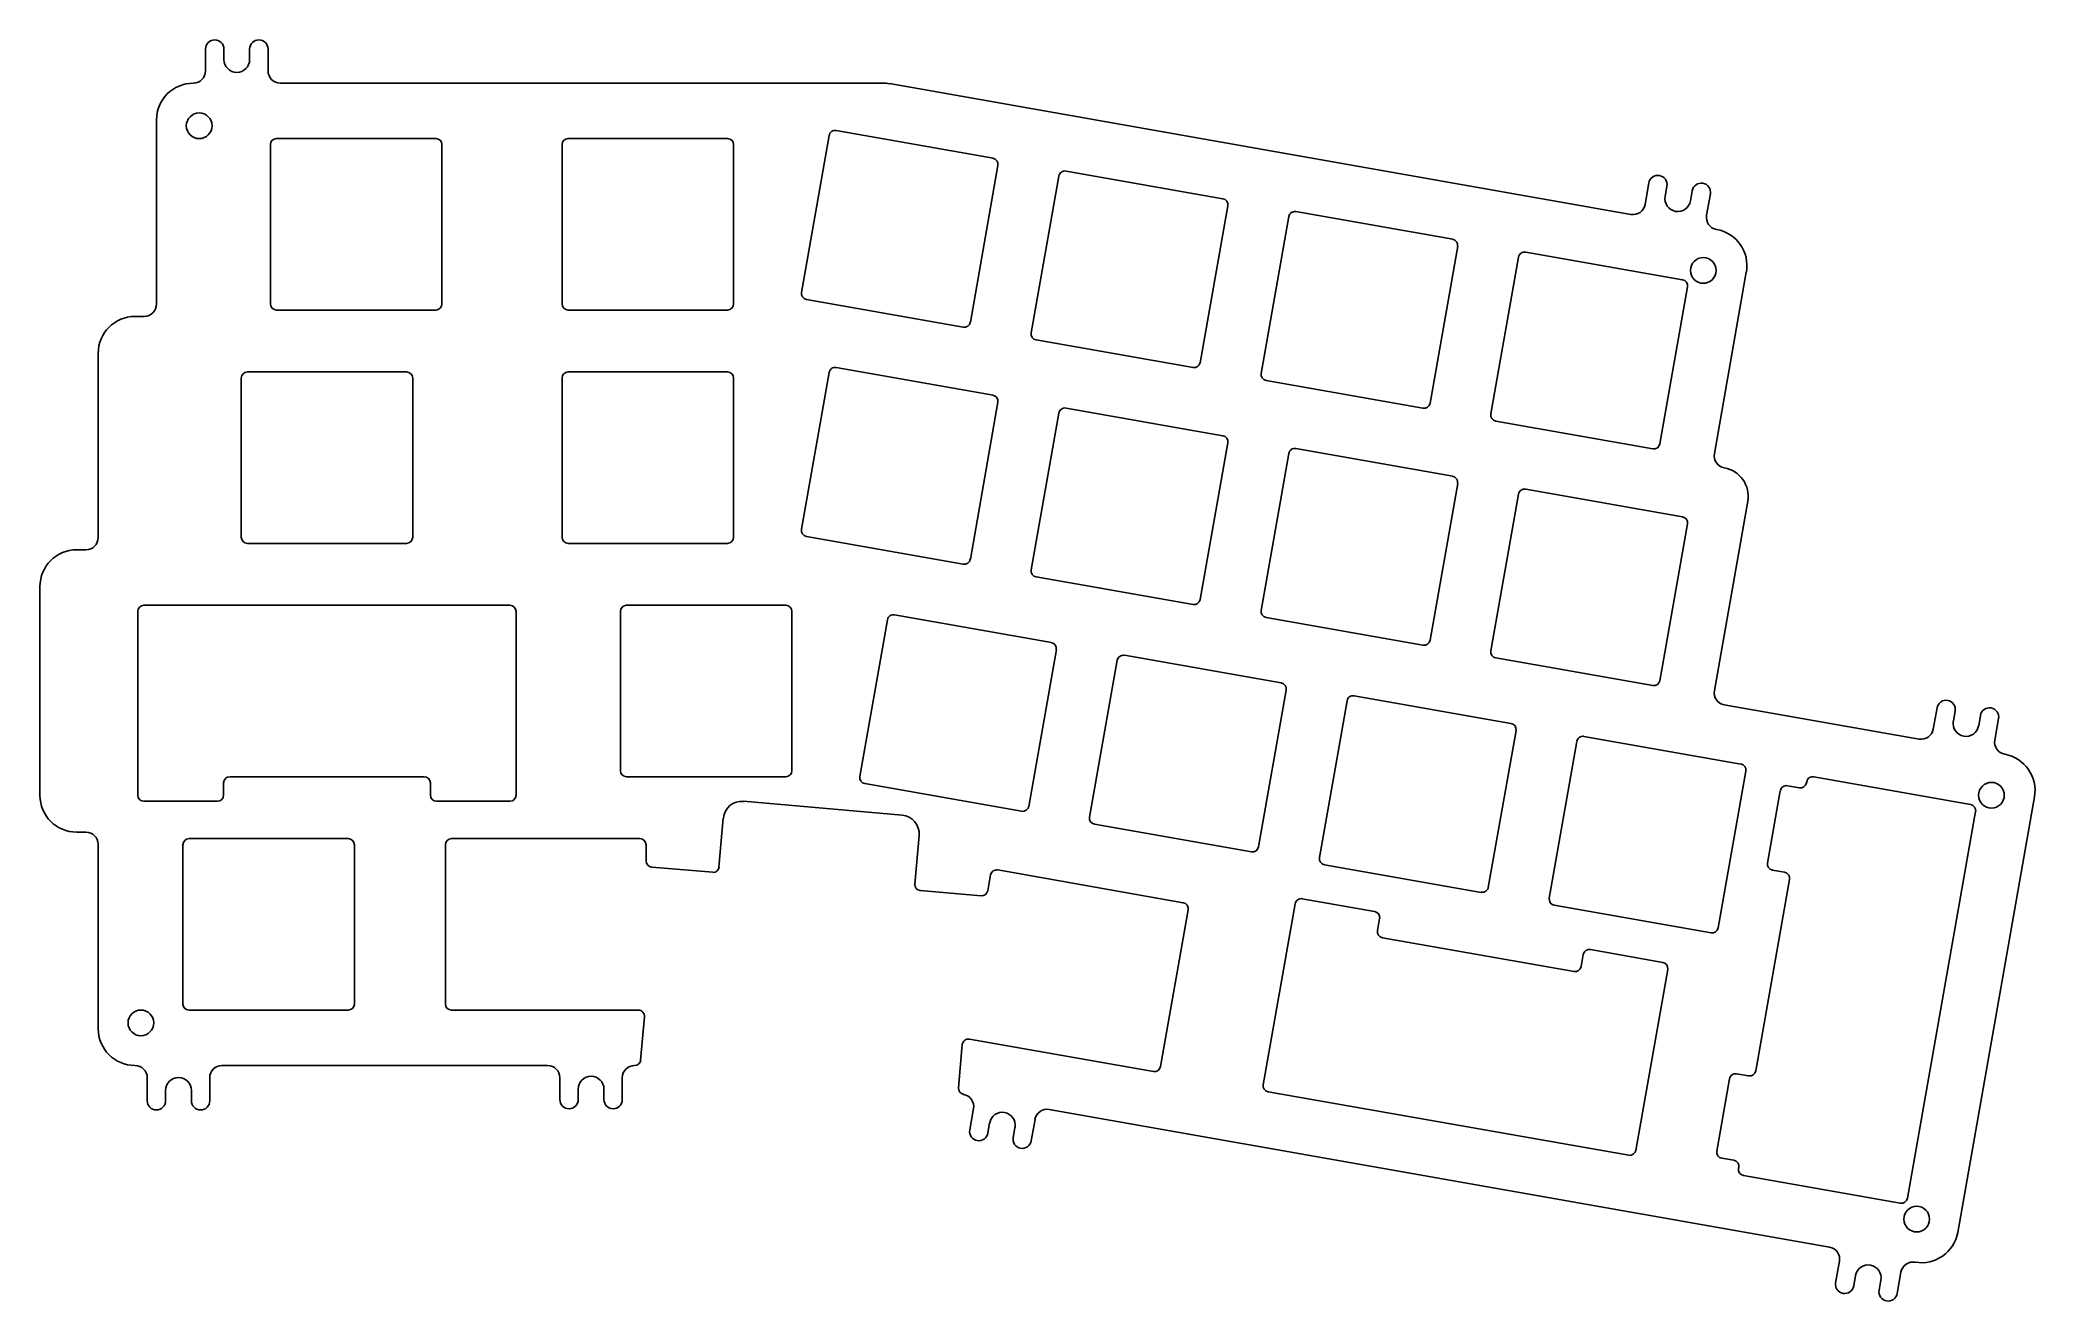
# Model space of a CAD drawing. Header units: millimetres. Extents: x -26 to 137, y -88 to 15.
import ezdxf

# ---------------------------------------------------------------- set-up
doc = ezdxf.new("R2010")
doc.units = ezdxf.units.MM
doc.layers.add('edge cuts plate', color=7, linetype='Continuous', lineweight=25, true_color=0xffffff)

msp = doc.modelspace()

# ---------------------------------------------------------------- linework, layer by layer
at = {"layer": 'edge cuts plate', "linetype": 'Continuous'}
for p, q in [((-12.29, 14.3), (-12.29, 12.52)), ((-7.19, 12.52), (-7.19, 14.3)), ((105.52, 3.37), (105.22, 1.62)), ((110.24, 0.73), (110.55, 2.48)), ((129.05, -39.47), (128.74, -41.22)), ((133.76, -42.1), (134.07, -40.35)), ((-17.05, -69.67), (-17.05, -71.55)), ((-11.95, -71.55), (-11.95, -69.67)), ((16.63, -69.67), (16.63, -71.45)), ((21.73, -71.45), (21.73, -69.67)), ((50.4, -72.18), (50.09, -73.93)), ((55.11, -74.82), (55.42, -73.07)), ((121.08, -84.65), (120.77, -86.4)), ((125.8, -87.28), (126.1, -85.53))]:
    msp.add_line(p, q, dxfattribs=at)
at = {"layer": 'edge cuts plate'}
for p, q in [((-10.79, 13.45), (-10.79, 14.3)), ((-8.69, 13.45), (-8.69, 14.3)), ((-6.19, 11.53), (43.01, 11.53)), ((43.53, 11.48), (104.06, 0.81)), ((-16.29, 8.52), (-16.29, -6.52)), ((-6.5, 7), (6.5, 7)), ((17.31, 7), (30.31, 7)), ((36.35, -5.56), (38.61, 7.25)), ((39.19, 7.65), (51.99, 5.39)), ((-7, -6.5), (-7, 6.5)), ((7, -6.5), (7, 6.5)), ((16.81, -6.5), (16.81, 6.5)), ((30.81, -6.5), (30.81, 6.5)), ((50.14, -7.99), (52.39, 4.81)), ((55.11, -8.86), (57.37, 3.94)), ((57.95, 4.34), (70.75, 2.09)), ((106.85, 2.27), (107, 3.11)), ((108.92, 1.9), (109.07, 2.74)), ((68.9, -11.3), (71.15, 1.51)), ((73.87, -12.17), (76.13, 0.63)), ((76.71, 1.04), (89.51, -1.22)), ((87.66, -14.6), (89.92, -1.8)), ((92.63, -15.48), (94.89, -2.68)), ((95.47, -2.27), (108.27, -4.53)), ((113.48, -3.9), (110.87, -18.72)), ((36.76, -6.14), (49.56, -8.39)), ((106.42, -17.91), (108.68, -5.11)), ((-17.29, -7.52), (-18.05, -7.52)), ((-6.5, -7), (6.5, -7)), ((17.31, -7), (30.31, -7)), ((55.52, -9.44), (68.32, -11.7)), ((-21.05, -25.57), (-21.05, -10.52)), ((-9.38, -25.55), (-9.38, -12.55)), ((-8.88, -12.05), (4.12, -12.05)), ((4.62, -25.55), (4.62, -12.55)), ((16.81, -25.55), (16.81, -12.55)), ((17.31, -12.05), (30.31, -12.05)), ((30.81, -25.55), (30.81, -12.55)), ((36.35, -24.9), (38.61, -12.1)), ((39.19, -11.69), (51.99, -13.95)), ((74.28, -12.75), (87.08, -15.01)), ((50.14, -27.33), (52.39, -14.53)), ((55.11, -28.21), (57.37, -15.41)), ((57.95, -15), (70.75, -17.26)), ((93.04, -16.06), (105.84, -18.32)), ((68.9, -30.64), (71.15, -17.84)), ((73.87, -31.52), (76.13, -18.71)), ((76.71, -18.31), (89.51, -20.57)), ((87.66, -33.95), (89.92, -21.15)), ((92.63, -34.82), (94.89, -22.02)), ((95.47, -21.62), (108.27, -23.87)), ((113.6, -22.61), (110.87, -38.07)), ((-8.88, -26.05), (4.12, -26.05)), ((17.31, -26.05), (30.31, -26.05)), ((36.76, -25.48), (49.56, -27.74)), ((106.42, -37.26), (108.68, -24.45)), ((-22.05, -26.57), (-22.81, -26.57)), ((55.52, -28.79), (68.32, -31.05)), ((-25.81, -46.62), (-25.81, -29.57)), ((-17.82, -31.6), (-17.82, -46.6)), ((12.56, -31.1), (-17.32, -31.1)), ((13.06, -31.6), (13.06, -46.6)), ((21.57, -44.6), (21.57, -31.6)), ((22.07, -31.1), (35.07, -31.1)), ((35.57, -44.6), (35.57, -31.6)), ((41.11, -45.08), (43.37, -32.28)), ((43.95, -31.88), (56.75, -34.13)), ((74.28, -32.1), (87.08, -34.35)), ((54.9, -47.52), (57.16, -34.71)), ((59.87, -48.39), (62.13, -35.59)), ((62.71, -35.18), (75.51, -37.44)), ((93.04, -35.4), (105.84, -37.66)), ((73.66, -50.82), (75.92, -38.02)), ((78.63, -51.7), (80.89, -38.9)), ((81.47, -38.49), (94.27, -40.75)), ((111.68, -39.22), (127.58, -42.03)), ((130.38, -40.57), (130.53, -39.73)), ((132.45, -40.93), (132.59, -40.09)), ((92.42, -54.13), (94.68, -41.33)), ((97.39, -55.01), (99.65, -42.21)), ((100.23, -41.8), (113.03, -44.06)), ((-10.82, -45.6), (-10.82, -46.6)), ((-10.32, -45.1), (5.56, -45.1)), ((6.06, -45.6), (6.06, -46.6)), ((22.07, -45.1), (35.07, -45.1)), ((111.18, -57.44), (113.44, -44.64)), ((118.4, -45.6), (118.41, -45.51)), ((118.99, -45.11), (131.79, -47.37)), ((-17.32, -47.1), (-11.32, -47.1)), ((6.56, -47.1), (12.56, -47.1)), ((31.62, -47.1), (44.57, -48.24)), ((41.52, -45.66), (54.32, -47.92)), ((116.25, -46.24), (115.21, -52.15)), ((117.82, -46.01), (116.83, -45.83)), ((130.74, -82.29), (137.01, -46.74)), ((29.62, -52.47), (29.97, -48.49)), ((126.63, -79.51), (132.2, -47.94)), ((-22.05, -49.62), (-22.81, -49.62)), ((-13.64, -50.15), (-0.64, -50.15)), ((7.79, -50.15), (23.17, -50.15)), ((45.61, -53.87), (45.96, -49.89)), ((60.28, -48.97), (73.08, -51.23)), ((-21.05, -65.67), (-21.05, -50.62)), ((-14.14, -63.65), (-14.14, -50.65)), ((-0.14, -63.65), (-0.14, -50.65)), ((7.29, -63.65), (7.29, -50.65)), ((23.67, -51.97), (23.67, -50.65)), ((24.13, -52.47), (29.11, -52.9)), ((51.56, -54.41), (51.79, -53.11)), ((52.37, -52.7), (67.51, -55.38)), ((79.04, -52.28), (91.84, -54.54)), ((117.01, -53.48), (114.25, -69.11)), ((116.6, -52.9), (115.62, -52.73)), ((46.04, -54.39), (51.02, -54.82)), ((83.14, -56.1), (77.23, -55.06)), ((65.66, -68.76), (67.92, -55.95)), ((74.05, -70.24), (76.66, -55.46)), ((83.38, -57.66), (83.55, -56.68)), ((97.8, -55.59), (110.6, -57.85)), ((99.42, -61), (83.78, -58.24)), ((99.99, -60.59), (100.17, -59.61)), ((106.66, -60.25), (100.75, -59.2)), ((104.46, -75.6), (107.06, -60.83)), ((-13.64, -64.15), (-0.64, -64.15)), ((7.79, -64.15), (23.03, -64.15)), ((23.22, -68.22), (23.53, -64.69)), ((50.07, -66.52), (65.08, -69.16)), ((49.17, -70.49), (49.48, -66.96)), ((15.63, -68.67), (-10.95, -68.67)), ((112.11, -69.75), (111.07, -75.66)), ((113.67, -69.52), (112.69, -69.34)), ((-15.55, -70.7), (-15.55, -71.55)), ((-13.45, -70.7), (-13.45, -71.55)), ((18.13, -70.6), (18.13, -71.45)), ((20.23, -70.6), (20.23, -71.45)), ((74.46, -70.82), (103.88, -76)), ((120.27, -83.49), (56.58, -72.26)), ((51.71, -73.35), (51.57, -74.19)), ((53.78, -73.72), (53.63, -74.56)), ((112.46, -76.41), (111.47, -76.24)), ((112.85, -77.08), (112.86, -76.99)), ((113.25, -77.66), (126.05, -79.91)), ((122.4, -85.82), (122.25, -86.66)), ((124.47, -86.18), (124.32, -87.02))]:
    msp.add_line(p, q, dxfattribs=at)
for centre in [(-12.81, 8.04), (109.97, -3.77), (133.49, -46.61), (-17.57, -65.19), (127.39, -81.21)]:
    msp.add_circle(centre, 1.05, dxfattribs=at)
for centre, radius, start, end in [((-11.54, 14.3), 0.75, 0, 180), ((-7.94, 14.3), 0.75, 0, 180), ((-9.74, 13.45), 1.05, 180, 0), ((-13.29, 8.52), 3, 90, 180), ((-13.29, 12.52), 1, 270, 0), ((-6.19, 12.52), 1, 180, 270), ((43.01, 8.52), 3, 80, 90), ((-6.5, 6.5), 0.5, 90, 180), ((6.5, 6.5), 0.5, 0, 90), ((17.31, 6.5), 0.5, 90, 180), ((30.31, 6.5), 0.5, 0, 90), ((39.1, 7.16), 0.5, 80, 170), ((51.9, 4.9), 0.5, 350, 80), ((57.86, 3.85), 0.5, 80, 170), ((106.26, 3.24), 0.75, 350, 170), ((109.81, 2.61), 0.75, 350, 170), ((70.66, 1.59), 0.5, 350, 80), ((107.89, 2.09), 1.05, 170, 350), ((76.62, 0.54), 0.5, 80, 170), ((104.23, 1.79), 1, 260, 350), ((111.22, 0.56), 1, 170, 260), ((89.42, -1.71), 0.5, 350, 80), ((110.53, -3.38), 3, 350, 80), ((95.38, -2.77), 0.5, 80, 170), ((108.18, -5.02), 0.5, 350, 80), ((-6.5, -6.5), 0.5, 180, 270), ((6.5, -6.5), 0.5, 270, 0), ((17.31, -6.5), 0.5, 180, 270), ((30.31, -6.5), 0.5, 270, 0), ((36.84, -5.64), 0.5, 170, 260), ((-18.05, -10.52), 3, 90, 180), ((-17.29, -6.52), 1, 270, 0), ((49.64, -7.9), 0.5, 260, 350), ((55.6, -8.95), 0.5, 170, 260), ((68.4, -11.21), 0.5, 260, 350), ((-8.88, -12.55), 0.5, 90, 180), ((4.12, -12.55), 0.5, 0, 90), ((17.31, -12.55), 0.5, 90, 180), ((30.31, -12.55), 0.5, 0, 90), ((39.1, -12.19), 0.5, 80, 170), ((74.36, -12.26), 0.5, 170, 260), ((51.9, -14.44), 0.5, 350, 80), ((87.17, -14.52), 0.5, 260, 350), ((57.86, -15.49), 0.5, 80, 170), ((93.12, -15.57), 0.5, 170, 260), ((70.66, -17.75), 0.5, 350, 80), ((105.93, -17.83), 0.5, 260, 350), ((76.62, -18.8), 0.5, 80, 170), ((111.86, -18.9), 1, 170, 260), ((89.42, -21.06), 0.5, 350, 80), ((111.27, -22.2), 2.36, 350, 80), ((95.38, -22.11), 0.5, 80, 170), ((108.18, -24.37), 0.5, 350, 80), ((-22.05, -25.57), 1, 270, 0), ((-8.88, -25.55), 0.5, 180, 270), ((4.12, -25.55), 0.5, 270, 0), ((17.31, -25.55), 0.5, 180, 270), ((30.31, -25.55), 0.5, 270, 0), ((36.84, -24.99), 0.5, 170, 260), ((-22.81, -29.57), 3, 90, 180), ((49.64, -27.25), 0.5, 260, 350), ((55.6, -28.3), 0.5, 170, 260), ((68.4, -30.55), 0.5, 260, 350), ((-17.32, -31.6), 0.5, 90, 180), ((12.56, -31.6), 0.5, 0, 90), ((22.07, -31.6), 0.5, 90, 180), ((35.07, -31.6), 0.5, 0, 90), ((43.86, -32.37), 0.5, 80, 170), ((74.36, -31.6), 0.5, 170, 260), ((56.66, -34.63), 0.5, 350, 80), ((87.17, -33.86), 0.5, 260, 350), ((62.62, -35.68), 0.5, 80, 170), ((93.12, -34.91), 0.5, 170, 260), ((75.42, -37.93), 0.5, 350, 80), ((105.93, -37.17), 0.5, 260, 350), ((81.38, -38.98), 0.5, 80, 170), ((111.86, -38.24), 1, 170, 260), ((129.79, -39.6), 0.75, 350, 170), ((131.41, -40.75), 1.05, 170, 350), ((133.33, -40.22), 0.75, 350, 170), ((94.19, -41.24), 0.5, 350, 80), ((100.14, -42.29), 0.5, 80, 170), ((127.75, -41.04), 1, 260, 350), ((134.75, -42.28), 1, 170, 260), ((134.05, -46.22), 3, 350, 80), ((-10.32, -45.6), 0.5, 90, 180), ((5.56, -45.6), 0.5, 0, 90), ((22.07, -44.6), 0.5, 180, 270), ((35.07, -44.6), 0.5, 270, 0), ((41.6, -45.17), 0.5, 170, 260), ((112.95, -44.55), 0.5, 350, 80), ((117.9, -45.51), 0.5, 260, 350), ((118.9, -45.6), 0.5, 80, 170), ((-22.81, -46.62), 3, 180, 270), ((-17.32, -46.6), 0.5, 180, 270), ((-11.32, -46.6), 0.5, 270, 0), ((6.56, -46.6), 0.5, 180, 270), ((12.56, -46.6), 0.5, 270, 0), ((31.49, -48.62), 1.52, 85, 175), ((116.75, -46.32), 0.5, 80, 170), ((44.44, -49.75), 1.52, 355, 85), ((54.41, -47.43), 0.5, 260, 350), ((60.36, -48.48), 0.5, 170, 260), ((131.71, -47.86), 0.5, 350, 80), ((-22.05, -50.62), 1, 0, 90), ((-13.64, -50.65), 0.5, 90, 180), ((-0.64, -50.65), 0.5, 0, 90), ((7.79, -50.65), 0.5, 90, 180), ((23.17, -50.65), 0.5, 0, 90), ((24.17, -51.97), 0.5, 180, 265), ((73.17, -50.74), 0.5, 260, 350), ((79.13, -51.79), 0.5, 170, 260), ((29.15, -52.43), 0.475, 265, 355), ((52.28, -53.2), 0.5, 80, 170), ((115.7, -52.23), 0.5, 170, 260), ((116.52, -53.39), 0.5, 350, 80), ((46.08, -53.91), 0.475, 175, 265), ((51.06, -54.32), 0.5, 265, 350), ((77.15, -55.55), 0.5, 80, 170), ((91.93, -54.04), 0.5, 260, 350), ((97.89, -55.1), 0.5, 170, 260), ((67.43, -55.87), 0.5, 350, 80), ((83.06, -56.59), 0.5, 350, 80), ((83.87, -57.75), 0.5, 170, 260), ((110.69, -57.35), 0.5, 260, 350), ((100.66, -59.7), 0.5, 80, 170), ((106.57, -60.74), 0.5, 350, 80), ((99.5, -60.51), 0.5, 260, 350), ((-13.64, -63.65), 0.5, 180, 270), ((-0.64, -63.65), 0.5, 270, 0), ((7.79, -63.65), 0.5, 180, 270), ((23.03, -64.65), 0.5, 355, 90), ((-18.05, -65.67), 3, 180, 270), ((49.98, -67.01), 0.5, 80, 175), ((22.73, -68.17), 0.5, 270, 355), ((-18.05, -69.67), 1, 0, 90), ((-14.5, -70.7), 1.05, 0, 180), ((-10.95, -69.67), 1, 90, 180), ((15.63, -69.67), 1, 0, 90), ((19.18, -70.6), 1.05, 0, 180), ((22.73, -69.67), 1, 90, 180), ((65.17, -68.67), 0.5, 260, 350), ((112.6, -69.84), 0.5, 80, 170), ((113.76, -69.03), 0.5, 260, 350), ((-16.3, -71.55), 0.75, 180, 0), ((-12.7, -71.55), 0.75, 180, 0), ((17.38, -71.45), 0.75, 180, 0), ((20.98, -71.45), 0.75, 180, 0), ((49.67, -70.53), 0.5, 175, 260), ((49.41, -72.01), 1, 350, 80), ((74.54, -70.32), 0.5, 170, 260), ((52.75, -73.54), 1.05, 350, 170), ((56.4, -73.24), 1, 80, 170), ((50.83, -74.06), 0.75, 170, 350), ((54.37, -74.69), 0.75, 170, 350), ((103.97, -75.51), 0.5, 260, 350), ((111.56, -75.75), 0.5, 170, 260), ((112.37, -76.9), 0.5, 350, 80), ((113.34, -77.16), 0.5, 170, 260), ((126.14, -79.42), 0.5, 260, 350), ((127.78, -81.77), 3, 260, 350), ((120.1, -84.47), 1, 350, 80), ((123.43, -86), 1.05, 350, 170), ((127.09, -85.71), 1, 80, 170), ((121.51, -86.53), 0.75, 170, 350), ((125.06, -87.15), 0.75, 170, 350)]:
    msp.add_arc(centre, radius, start, end, dxfattribs=at)

doc.saveas('drawing.dxf')
